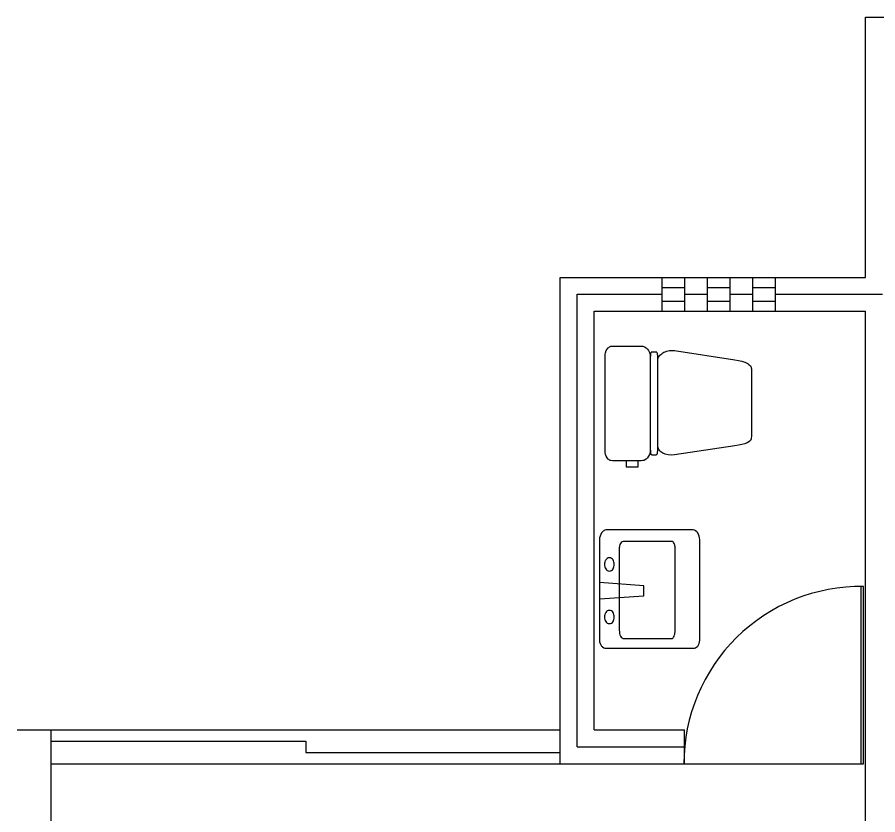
# Model space of a CAD drawing. Header units: millimetres. Extents: x 686.5 to 717.1, y 236.1 to 261.6.
# Drawn here: x 698.696 to 699.646, y 242.517 to 243.398 of the extents above; entities that cross this region are included whole.
import ezdxf

# ---------------------------------------------------------------- set-up
doc = ezdxf.new("R2010")
doc.units = ezdxf.units.MM
doc.linetypes.add('ACAD_ISO04W100', pattern=[30.5, 24, -3, 0.5, -3])
for name, color, linetype in [('EJE', 4, 'ACAD_ISO04W100'), ('MUE', 2, 'Continuous'), ('MURO1', 3, 'Continuous'), ('PUERTAS', 191, 'Continuous'), ('VENTANAS', 111, 'Continuous')]:
    doc.layers.add(name, color=color, linetype=linetype)

# ---------------------------------------------------------------- blocks, each defined once
blk = doc.blocks.new('WC1')
at = {"color": 2}
for p, q in [((-0.2374, 0.303), (-0.2353, 0.306)), ((-0.2374, 0.303), (-0.2353, 0.306)), ((-0.2353, 0.306), (-0.2297, 0.3107)), ((-0.2353, 0.306), (-0.2297, 0.3107)), ((-0.2297, 0.3107), (-0.2228, 0.3146)), ((-0.2297, 0.3107), (-0.2228, 0.3146)), ((-0.2228, 0.3146), (-0.2151, 0.3172)), ((-0.2228, 0.3146), (-0.2151, 0.3172)), ((-0.2151, 0.3172), (-0.2061, 0.3193)), ((-0.2151, 0.3172), (-0.2061, 0.3193)), ((-0.2061, 0.3193), (-0.1962, 0.3197)), ((-0.2061, 0.3193), (-0.1962, 0.3197)), ((-0.1962, 0.3197), (0.2174, 0.3197)), ((-0.1962, 0.3197), (-0.1962, 0.3197)), ((-0.1962, 0.3197), (0.2174, 0.3197)), ((0.2174, 0.3197), (0.2269, 0.3193)), ((0.2174, 0.3197), (0.2269, 0.3193)), ((0.2269, 0.3193), (0.2359, 0.3172)), ((0.2269, 0.3193), (0.2359, 0.3172)), ((0.2359, 0.3172), (0.238, 0.3167)), ((0.2359, 0.3172), (0.238, 0.3167)), ((0.238, 0.3167), (0.2402, 0.3159)), ((0.238, 0.3167), (0.2402, 0.3159)), ((0.2402, 0.3159), (0.244, 0.3146)), ((0.2402, 0.3159), (0.244, 0.3146)), ((0.244, 0.3146), (0.2509, 0.3107)), ((0.244, 0.3146), (0.2509, 0.3107)), ((0.2509, 0.3107), (0.2565, 0.306)), ((0.2509, 0.3107), (0.2565, 0.306)), ((0.2565, 0.306), (0.2586, 0.303)), ((0.2565, 0.306), (0.2586, 0.303)), ((-0.243, 0.2867), (-0.2421, 0.294)), ((-0.243, 0.2867), (-0.2421, 0.294)), ((-0.243, 0.1597), (-0.243, 0.2867)), ((-0.243, 0.1597), (-0.243, 0.2867)), ((-0.2421, 0.294), (-0.2409, 0.297)), ((-0.2421, 0.294), (-0.2409, 0.297)), ((-0.2409, 0.297), (-0.2396, 0.3)), ((-0.2409, 0.297), (-0.2396, 0.3)), ((-0.2396, 0.3), (-0.2387, 0.3017)), ((-0.2396, 0.3), (-0.2387, 0.3017)), ((-0.2387, 0.3017), (-0.2374, 0.303)), ((-0.2387, 0.3017), (-0.2374, 0.303)), ((0.2586, 0.303), (0.2608, 0.3)), ((0.2586, 0.303), (0.2608, 0.3)), ((0.2608, 0.3), (0.2634, 0.294)), ((0.2608, 0.3), (0.2634, 0.294)), ((0.2634, 0.294), (0.2642, 0.2867)), ((0.2634, 0.294), (0.2642, 0.2867)), ((0.2642, 0.2867), (0.2642, 0.1597)), ((0.2642, 0.2867), (0.2642, 0.1597)), ((0.2642, 0.2867), (0.2642, 0.2867)), ((-0.2696, 0.2266), (-0.2696, 0.173)), ((-0.243, 0.2266), (-0.2696, 0.2266)), ((-0.2696, 0.2266), (-0.2696, 0.173)), ((-0.243, 0.2266), (-0.2696, 0.2266)), ((-0.243, 0.173), (-0.243, 0.2266)), ((-0.243, 0.173), (-0.243, 0.2266)), ((-0.2696, 0.173), (-0.2696, 0.173)), ((-0.2696, 0.173), (-0.243, 0.173)), ((-0.2696, 0.173), (-0.243, 0.173)), ((-0.243, 0.1597), (-0.243, 0.1597)), ((-0.2421, 0.1524), (-0.243, 0.1597)), ((-0.2421, 0.1524), (-0.243, 0.1597)), ((-0.2409, 0.1485), (-0.2421, 0.1524)), ((-0.2409, 0.1485), (-0.2421, 0.1524)), ((0.2634, 0.1524), (0.2608, 0.1451)), ((0.2634, 0.1524), (0.2608, 0.1451)), ((0.2642, 0.1597), (0.2634, 0.1524)), ((0.2642, 0.1597), (0.2634, 0.1524)), ((-0.2396, 0.1451), (-0.2409, 0.1485)), ((-0.2396, 0.1451), (-0.2409, 0.1485)), ((-0.2353, 0.1382), (-0.2396, 0.1451)), ((-0.2353, 0.1382), (-0.2396, 0.1451)), ((-0.2297, 0.1322), (-0.2353, 0.1382)), ((-0.2297, 0.1322), (-0.2353, 0.1382)), ((-0.2228, 0.1271), (-0.2297, 0.1322)), ((-0.2228, 0.1271), (-0.2297, 0.1322)), ((-0.2151, 0.1232), (-0.2228, 0.1271)), ((-0.2151, 0.1232), (-0.2228, 0.1271)), ((-0.2155, 0.1151), (-0.2164, 0.1129)), ((-0.2155, 0.1151), (-0.2164, 0.1129)), ((-0.2143, 0.1159), (-0.2155, 0.1151)), ((-0.2143, 0.1159), (-0.2155, 0.1151)), ((-0.2061, 0.1206), (-0.2151, 0.1232)), ((-0.2061, 0.1206), (-0.2151, 0.1232)), ((-0.213, 0.1168), (-0.2143, 0.1159)), ((-0.213, 0.1168), (-0.2143, 0.1159)), ((-0.2091, 0.1181), (-0.213, 0.1168)), ((-0.2091, 0.1181), (-0.213, 0.1168)), ((-0.204, 0.1189), (-0.2091, 0.1181)), ((-0.204, 0.1189), (-0.2091, 0.1181)), ((-0.1962, 0.1198), (-0.2061, 0.1206)), ((-0.1962, 0.1198), (-0.2061, 0.1206)), ((-0.1979, 0.1193), (-0.204, 0.1189)), ((-0.1979, 0.1193), (-0.204, 0.1189)), ((-0.1911, 0.1198), (-0.1979, 0.1193)), ((-0.1911, 0.1198), (-0.1979, 0.1193)), ((0.2174, 0.1198), (-0.1962, 0.1198)), ((0.2174, 0.1198), (-0.1962, 0.1198)), ((-0.1838, 0.1198), (-0.1911, 0.1198)), ((-0.1838, 0.1198), (-0.1911, 0.1198)), ((-0.1765, 0.1198), (-0.1838, 0.1198)), ((-0.1765, 0.1198), (-0.1838, 0.1198)), ((0.1973, 0.1198), (-0.1765, 0.1198)), ((0.1973, 0.1198), (-0.1765, 0.1198)), ((0.2067, 0.1198), (0.1973, 0.1198)), ((0.1973, 0.1198), (0.1973, 0.1198)), ((0.2067, 0.1198), (0.1973, 0.1198)), ((0.2149, 0.1198), (0.2067, 0.1198)), ((0.2149, 0.1198), (0.2067, 0.1198)), ((0.2217, 0.1193), (0.2149, 0.1198)), ((0.2217, 0.1193), (0.2149, 0.1198)), ((0.2269, 0.1206), (0.2174, 0.1198)), ((0.2269, 0.1206), (0.2174, 0.1198)), ((0.2174, 0.1198), (0.2174, 0.1198)), ((0.2273, 0.1189), (0.2217, 0.1193)), ((0.2273, 0.1189), (0.2217, 0.1193)), ((0.2316, 0.1219), (0.2269, 0.1206)), ((0.2316, 0.1219), (0.2269, 0.1206)), ((0.2316, 0.1181), (0.2273, 0.1189)), ((0.2316, 0.1181), (0.2273, 0.1189)), ((0.2359, 0.1232), (0.2316, 0.1219)), ((0.2359, 0.1232), (0.2316, 0.1219)), ((0.2346, 0.1168), (0.2316, 0.1181)), ((0.2346, 0.1168), (0.2316, 0.1181)), ((0.2359, 0.1159), (0.2346, 0.1168)), ((0.2359, 0.1159), (0.2346, 0.1168)), ((0.244, 0.1271), (0.2359, 0.1232)), ((0.244, 0.1271), (0.2359, 0.1232)), ((0.2368, 0.1151), (0.2359, 0.1159)), ((0.2368, 0.1151), (0.2359, 0.1159)), ((0.2372, 0.1129), (0.2368, 0.1151)), ((0.2372, 0.1129), (0.2368, 0.1151)), ((0.2509, 0.1322), (0.244, 0.1271)), ((0.2509, 0.1322), (0.244, 0.1271)), ((0.2565, 0.1382), (0.2509, 0.1322)), ((0.2565, 0.1382), (0.2509, 0.1322)), ((0.2608, 0.1451), (0.2565, 0.1382)), ((0.2608, 0.1451), (0.2565, 0.1382)), ((-0.2164, 0.1129), (-0.2164, 0.0932)), ((-0.2164, 0.1129), (-0.2164, 0.0932)), ((-0.2164, 0.1129), (-0.2164, 0.1129)), ((-0.2164, 0.0932), (-0.2155, 0.091)), ((-0.2164, 0.0932), (-0.2155, 0.091)), ((-0.2155, 0.091), (-0.2143, 0.0902)), ((-0.2155, 0.091), (-0.2143, 0.0902)), ((-0.2143, 0.0902), (-0.213, 0.0893)), ((-0.2143, 0.0902), (-0.213, 0.0893)), ((-0.213, 0.0893), (-0.2091, 0.088)), ((-0.213, 0.0893), (-0.2091, 0.088)), ((-0.2091, 0.088), (-0.204, 0.0872)), ((-0.2091, 0.088), (-0.204, 0.0872)), ((-0.204, 0.0872), (-0.1979, 0.0867)), ((-0.204, 0.0872), (-0.1979, 0.0867)), ((-0.2027, 0.0734), (-0.1988, 0.0773)), ((-0.2027, 0.0734), (-0.1988, 0.0773)), ((-0.1988, 0.0773), (-0.1949, 0.0803)), ((-0.1988, 0.0773), (-0.1949, 0.0803)), ((-0.1979, 0.0867), (-0.1911, 0.0863)), ((-0.1979, 0.0867), (-0.1911, 0.0863)), ((-0.1949, 0.0803), (-0.1928, 0.0816)), ((-0.1949, 0.0803), (-0.1928, 0.0816)), ((-0.1928, 0.0816), (-0.1907, 0.0829)), ((-0.1928, 0.0816), (-0.1907, 0.0829)), ((-0.1911, 0.0863), (-0.1838, 0.0863)), ((-0.1911, 0.0863), (-0.1838, 0.0863)), ((-0.1907, 0.0829), (-0.1859, 0.0846)), ((-0.1907, 0.0829), (-0.1859, 0.0846)), ((-0.1859, 0.0846), (-0.1838, 0.0854)), ((-0.1859, 0.0846), (-0.1838, 0.0854)), ((-0.1838, 0.0863), (-0.1765, 0.0863)), ((-0.1838, 0.0863), (-0.1765, 0.0863)), ((-0.1838, 0.0854), (-0.1812, 0.0859)), ((-0.1838, 0.0854), (-0.1812, 0.0859)), ((-0.1812, 0.0859), (-0.1765, 0.0863)), ((-0.1812, 0.0859), (-0.1765, 0.0863)), ((-0.1765, 0.0863), (0.2041, 0.0863)), ((-0.1765, 0.0863), (0.1973, 0.0863)), ((-0.1765, 0.0863), (-0.1765, 0.0863)), ((-0.1765, 0.0863), (0.2041, 0.0863)), ((-0.1765, 0.0863), (-0.1765, 0.0863)), ((-0.1765, 0.0863), (0.1973, 0.0863)), ((0.1973, 0.0863), (0.2067, 0.0863)), ((0.1973, 0.0863), (0.2067, 0.0863)), ((0.2041, 0.0863), (0.208, 0.0859)), ((0.2041, 0.0863), (0.208, 0.0859)), ((0.2067, 0.0863), (0.2149, 0.0863)), ((0.2067, 0.0863), (0.2149, 0.0863)), ((0.208, 0.0859), (0.2119, 0.0846)), ((0.208, 0.0859), (0.2119, 0.0846)), ((0.2119, 0.0846), (0.2157, 0.0829)), ((0.2119, 0.0846), (0.2157, 0.0829)), ((0.2149, 0.0863), (0.2217, 0.0867)), ((0.2149, 0.0863), (0.2217, 0.0867)), ((0.2157, 0.0829), (0.2196, 0.0803)), ((0.2157, 0.0829), (0.2196, 0.0803)), ((0.2196, 0.0803), (0.2235, 0.0773)), ((0.2196, 0.0803), (0.2235, 0.0773)), ((0.2217, 0.0867), (0.2273, 0.0872)), ((0.2217, 0.0867), (0.2273, 0.0872)), ((0.2235, 0.0773), (0.2273, 0.0734)), ((0.2235, 0.0773), (0.2273, 0.0734)), ((0.2273, 0.0872), (0.2316, 0.088)), ((0.2273, 0.0872), (0.2316, 0.088)), ((0.2316, 0.088), (0.2346, 0.0893)), ((0.2316, 0.088), (0.2346, 0.0893)), ((0.2346, 0.0893), (0.2359, 0.0902)), ((0.2346, 0.0893), (0.2359, 0.0902)), ((0.2359, 0.0902), (0.2368, 0.091)), ((0.2359, 0.0902), (0.2368, 0.091)), ((0.2368, 0.091), (0.2372, 0.0932)), ((0.2368, 0.091), (0.2372, 0.0932)), ((0.2372, 0.0932), (0.2372, 0.1129)), ((0.2372, 0.0932), (0.2372, 0.1129)), ((0.2372, 0.0932), (0.2372, 0.0932)), ((-0.2177, 0.0275), (-0.2168, 0.0412)), ((-0.2177, 0.0275), (-0.2168, 0.0412)), ((-0.2168, 0.0412), (-0.2138, 0.0537)), ((-0.2168, 0.0412), (-0.2138, 0.0537)), ((-0.2138, 0.0537), (-0.2091, 0.0644)), ((-0.2138, 0.0537), (-0.2091, 0.0644)), ((-0.2091, 0.0644), (-0.2027, 0.0734)), ((-0.2091, 0.0644), (-0.2027, 0.0734)), ((0.2273, 0.0734), (0.2307, 0.0691)), ((0.2273, 0.0734), (0.2307, 0.0691)), ((0.2307, 0.0691), (0.2337, 0.0644)), ((0.2307, 0.0691), (0.2337, 0.0644)), ((0.2337, 0.0644), (0.2368, 0.0593)), ((0.2337, 0.0644), (0.2368, 0.0593)), ((0.2368, 0.0593), (0.2393, 0.0537)), ((0.2368, 0.0593), (0.2393, 0.0537)), ((0.2393, 0.0537), (0.2415, 0.0477)), ((0.2393, 0.0537), (0.2415, 0.0477)), ((0.2415, 0.0477), (0.2432, 0.0412)), ((0.2415, 0.0477), (0.2432, 0.0412)), ((0.2432, 0.0412), (0.2445, 0.0344)), ((0.2432, 0.0412), (0.2445, 0.0344)), ((-0.2164, 0.0129), (-0.2177, 0.0275)), ((-0.2164, 0.0129), (-0.2177, 0.0275)), ((-0.1765, -0.254), (-0.2164, 0.0129)), ((-0.1765, -0.254), (-0.2164, 0.0129)), ((0.244, 0.0129), (0.2041, -0.254)), ((0.244, 0.0129), (0.2041, -0.254)), ((0.2449, 0.0202), (0.244, 0.0129)), ((0.2449, 0.0202), (0.244, 0.0129)), ((0.244, 0.0129), (0.244, 0.0129)), ((0.2445, 0.0344), (0.2449, 0.0275)), ((0.2445, 0.0344), (0.2449, 0.0275)), ((0.2449, 0.0275), (0.2449, 0.0202)), ((0.2449, 0.0275), (0.2449, 0.0202)), ((-0.1739, -0.2707), (-0.1765, -0.254)), ((-0.1765, -0.254), (-0.1765, -0.254)), ((-0.1739, -0.2707), (-0.1765, -0.254)), ((0.2041, -0.254), (0.2011, -0.2707)), ((0.2041, -0.254), (0.2011, -0.2707)), ((-0.1709, -0.2853), (-0.1739, -0.2707)), ((-0.1709, -0.2853), (-0.1739, -0.2707)), ((-0.1679, -0.2978), (-0.1709, -0.2853)), ((-0.1679, -0.2978), (-0.1709, -0.2853)), ((-0.164, -0.3081), (-0.1679, -0.2978)), ((-0.164, -0.3081), (-0.1679, -0.2978)), ((0.1938, -0.2978), (0.1891, -0.3081)), ((0.1938, -0.2978), (0.1891, -0.3081)), ((0.1977, -0.2853), (0.1938, -0.2978)), ((0.1977, -0.2853), (0.1938, -0.2978)), ((0.2011, -0.2707), (0.1977, -0.2853)), ((0.2011, -0.2707), (0.1977, -0.2853)), ((-0.1589, -0.3166), (-0.164, -0.3081)), ((-0.1589, -0.3166), (-0.164, -0.3081)), ((-0.1529, -0.3227), (-0.1589, -0.3166)), ((-0.1529, -0.3227), (-0.1589, -0.3166)), ((-0.1495, -0.3248), (-0.1529, -0.3227)), ((-0.1495, -0.3248), (-0.1529, -0.3227)), ((-0.1452, -0.3261), (-0.1495, -0.3248)), ((-0.1452, -0.3261), (-0.1495, -0.3248)), ((-0.1409, -0.3269), (-0.1452, -0.3261)), ((-0.1409, -0.3269), (-0.1452, -0.3261)), ((-0.1362, -0.3274), (-0.1409, -0.3269)), ((-0.1362, -0.3274), (-0.1409, -0.3269)), ((0.1638, -0.3274), (-0.1362, -0.3274)), ((0.1638, -0.3274), (-0.1362, -0.3274)), ((0.1677, -0.3269), (0.1638, -0.3274)), ((0.1677, -0.3269), (0.1638, -0.3274)), ((0.1638, -0.3274), (0.1638, -0.3274)), ((0.1711, -0.3261), (0.1677, -0.3269)), ((0.1711, -0.3261), (0.1677, -0.3269)), ((0.1775, -0.3227), (0.1711, -0.3261)), ((0.1775, -0.3227), (0.1711, -0.3261)), ((0.1835, -0.3166), (0.1775, -0.3227)), ((0.1835, -0.3166), (0.1775, -0.3227)), ((0.1865, -0.3128), (0.1835, -0.3166)), ((0.1865, -0.3128), (0.1835, -0.3166)), ((0.1891, -0.3081), (0.1865, -0.3128)), ((0.1891, -0.3081), (0.1865, -0.3128))]:
    blk.add_line(p, q, dxfattribs=at)
blk = doc.blocks.new('LAVABO1')
at = {"color": 2}
for p, q in [((-0.2535, 0.2299), (-0.2594, 0.2269)), ((-0.2535, 0.2299), (-0.2594, 0.2269)), ((-0.2461, 0.2319), (-0.2535, 0.2299)), ((-0.2461, 0.2319), (-0.2535, 0.2299)), ((-0.2382, 0.2324), (-0.2461, 0.2319)), ((-0.2382, 0.2324), (-0.2461, 0.2319)), ((0.2051, 0.2324), (-0.2382, 0.2324)), ((0.2051, 0.2324), (-0.2382, 0.2324)), ((-0.0565, 0.2324), (-0.0565, 0.2324)), ((0.016, 0.2324), (-0.0565, 0.2324)), ((-0.0565, 0.2324), (-0.0422, 0.0359)), ((0.016, 0.2324), (-0.0565, 0.2324)), ((-0.0565, 0.2324), (-0.0422, 0.0359)), ((0.0012, 0.0359), (0.016, 0.2324)), ((0.0012, 0.0359), (0.016, 0.2324)), ((0.2051, 0.2324), (0.2051, 0.2324)), ((0.213, 0.2319), (0.2051, 0.2324)), ((0.213, 0.2319), (0.2051, 0.2324)), ((0.2209, 0.2299), (0.213, 0.2319)), ((0.2209, 0.2299), (0.213, 0.2319)), ((0.2283, 0.2269), (0.2209, 0.2299)), ((0.2283, 0.2269), (0.2209, 0.2299)), ((-0.2743, 0.2087), (-0.2748, 0.2032)), ((-0.2743, 0.2087), (-0.2748, 0.2032)), ((-0.2748, 0.2032), (-0.2748, -0.1818)), ((-0.2748, 0.2032), (-0.2748, 0.2032)), ((-0.2748, 0.2032), (-0.2748, -0.1818)), ((-0.2723, 0.2136), (-0.2743, 0.2087)), ((-0.2723, 0.2136), (-0.2743, 0.2087)), ((-0.2688, 0.2185), (-0.2723, 0.2136)), ((-0.2688, 0.2185), (-0.2723, 0.2136)), ((-0.2683, 0.22), (-0.2688, 0.2185)), ((-0.2683, 0.22), (-0.2688, 0.2185)), ((-0.2669, 0.221), (-0.2683, 0.22)), ((-0.2669, 0.221), (-0.2683, 0.22)), ((-0.2649, 0.223), (-0.2669, 0.221)), ((-0.2649, 0.223), (-0.2669, 0.221)), ((-0.2594, 0.2269), (-0.2649, 0.223)), ((-0.2594, 0.2269), (-0.2649, 0.223)), ((-0.1652, 0.1939), (-0.1657, 0.1884)), ((-0.1652, 0.1939), (-0.1657, 0.1884)), ((-0.1632, 0.1983), (-0.1652, 0.1939)), ((-0.1632, 0.1983), (-0.1652, 0.1939)), ((-0.1602, 0.2017), (-0.1632, 0.1983)), ((-0.1602, 0.2017), (-0.1632, 0.1983)), ((-0.1568, 0.2047), (-0.1602, 0.2017)), ((-0.1568, 0.2047), (-0.1602, 0.2017)), ((-0.1523, 0.2072), (-0.1568, 0.2047)), ((-0.1523, 0.2072), (-0.1568, 0.2047)), ((-0.1474, 0.2087), (-0.1523, 0.2072)), ((-0.1474, 0.2087), (-0.1523, 0.2072)), ((-0.142, 0.2096), (-0.1474, 0.2087)), ((-0.142, 0.2096), (-0.1474, 0.2087)), ((-0.1365, 0.2101), (-0.142, 0.2096)), ((-0.1365, 0.2101), (-0.142, 0.2096)), ((-0.1311, 0.2096), (-0.1365, 0.2101)), ((-0.1311, 0.2096), (-0.1365, 0.2101)), ((-0.1262, 0.2087), (-0.1311, 0.2096)), ((-0.1262, 0.2087), (-0.1311, 0.2096)), ((-0.1212, 0.2072), (-0.1262, 0.2087)), ((-0.1212, 0.2072), (-0.1262, 0.2087)), ((-0.1188, 0.2062), (-0.1212, 0.2072)), ((-0.1188, 0.2062), (-0.1212, 0.2072)), ((-0.1168, 0.2047), (-0.1188, 0.2062)), ((-0.1168, 0.2047), (-0.1188, 0.2062)), ((-0.1128, 0.2017), (-0.1168, 0.2047)), ((-0.1128, 0.2017), (-0.1168, 0.2047)), ((-0.1099, 0.1983), (-0.1128, 0.2017)), ((-0.1099, 0.1983), (-0.1128, 0.2017)), ((-0.1079, 0.1939), (-0.1099, 0.1983)), ((-0.1079, 0.1939), (-0.1099, 0.1983)), ((-0.1074, 0.1884), (-0.1079, 0.1939)), ((-0.1074, 0.1884), (-0.1079, 0.1939)), ((0.0674, 0.1939), (0.0669, 0.1884)), ((0.0674, 0.1939), (0.0669, 0.1884)), ((0.0693, 0.1983), (0.0674, 0.1939)), ((0.0693, 0.1983), (0.0674, 0.1939)), ((0.0723, 0.2017), (0.0693, 0.1983)), ((0.0723, 0.2017), (0.0693, 0.1983)), ((0.0758, 0.2047), (0.0723, 0.2017)), ((0.0758, 0.2047), (0.0723, 0.2017)), ((0.0802, 0.2072), (0.0758, 0.2047)), ((0.0802, 0.2072), (0.0758, 0.2047)), ((0.0851, 0.2087), (0.0802, 0.2072)), ((0.0851, 0.2087), (0.0802, 0.2072)), ((0.0906, 0.2096), (0.0851, 0.2087)), ((0.0906, 0.2096), (0.0851, 0.2087)), ((0.096, 0.2101), (0.0906, 0.2096)), ((0.096, 0.2101), (0.0906, 0.2096)), ((0.1014, 0.2096), (0.096, 0.2101)), ((0.1014, 0.2096), (0.096, 0.2101)), ((0.1064, 0.2087), (0.1014, 0.2096)), ((0.1064, 0.2087), (0.1014, 0.2096)), ((0.1113, 0.2072), (0.1064, 0.2087)), ((0.1113, 0.2072), (0.1064, 0.2087)), ((0.1138, 0.2062), (0.1113, 0.2072)), ((0.1138, 0.2062), (0.1113, 0.2072)), ((0.1157, 0.2047), (0.1138, 0.2062)), ((0.1157, 0.2047), (0.1138, 0.2062)), ((0.1197, 0.2017), (0.1157, 0.2047)), ((0.1197, 0.2017), (0.1157, 0.2047)), ((0.1227, 0.1983), (0.1197, 0.2017)), ((0.1227, 0.1983), (0.1197, 0.2017)), ((0.1246, 0.1939), (0.1227, 0.1983)), ((0.1246, 0.1939), (0.1227, 0.1983)), ((0.1251, 0.1884), (0.1246, 0.1939)), ((0.1251, 0.1884), (0.1246, 0.1939)), ((0.2352, 0.223), (0.2283, 0.2269)), ((0.2352, 0.223), (0.2283, 0.2269)), ((0.2367, 0.222), (0.2352, 0.223)), ((0.2367, 0.222), (0.2352, 0.223)), ((0.2377, 0.221), (0.2367, 0.222)), ((0.2377, 0.221), (0.2367, 0.222)), ((0.2406, 0.2185), (0.2377, 0.221)), ((0.2406, 0.2185), (0.2377, 0.221)), ((0.2426, 0.2166), (0.2406, 0.2185)), ((0.2426, 0.2166), (0.2406, 0.2185)), ((0.2446, 0.2136), (0.2426, 0.2166)), ((0.2446, 0.2136), (0.2426, 0.2166)), ((0.2456, 0.2126), (0.2446, 0.2136)), ((0.2456, 0.2126), (0.2446, 0.2136)), ((0.2466, 0.2111), (0.2456, 0.2126)), ((0.2466, 0.2111), (0.2456, 0.2126)), ((0.2476, 0.2087), (0.2466, 0.2111)), ((0.2476, 0.2087), (0.2466, 0.2111)), ((0.2485, 0.2032), (0.2476, 0.2087)), ((0.2485, 0.2032), (0.2476, 0.2087)), ((0.2485, -0.1818), (0.2485, 0.2032)), ((0.2485, -0.1818), (0.2485, 0.2032)), ((-0.1657, 0.1884), (-0.1657, 0.1884)), ((-0.1657, 0.1884), (-0.1652, 0.1835)), ((-0.1657, 0.1884), (-0.1652, 0.1835)), ((-0.1652, 0.1835), (-0.1632, 0.179)), ((-0.1652, 0.1835), (-0.1632, 0.179)), ((-0.1632, 0.179), (-0.1602, 0.1751)), ((-0.1632, 0.179), (-0.1602, 0.1751)), ((-0.1602, 0.1751), (-0.1568, 0.1721)), ((-0.1602, 0.1751), (-0.1568, 0.1721)), ((-0.1568, 0.1721), (-0.1523, 0.1697)), ((-0.1568, 0.1721), (-0.1523, 0.1697)), ((-0.1523, 0.1697), (-0.1474, 0.1682)), ((-0.1523, 0.1697), (-0.1474, 0.1682)), ((-0.1474, 0.1682), (-0.142, 0.1672)), ((-0.1474, 0.1682), (-0.142, 0.1672)), ((-0.142, 0.1672), (-0.1365, 0.1667)), ((-0.142, 0.1672), (-0.1365, 0.1667)), ((-0.1365, 0.1667), (-0.1311, 0.1672)), ((-0.1365, 0.1667), (-0.1311, 0.1672)), ((-0.1311, 0.1672), (-0.1262, 0.1682)), ((-0.1311, 0.1672), (-0.1262, 0.1682)), ((-0.1262, 0.1682), (-0.1212, 0.1697)), ((-0.1262, 0.1682), (-0.1212, 0.1697)), ((-0.1212, 0.1697), (-0.1168, 0.1721)), ((-0.1212, 0.1697), (-0.1168, 0.1721)), ((-0.1168, 0.1721), (-0.1128, 0.1751)), ((-0.1168, 0.1721), (-0.1128, 0.1751)), ((-0.1128, 0.1751), (-0.1099, 0.179)), ((-0.1128, 0.1751), (-0.1099, 0.179)), ((-0.1099, 0.179), (-0.1079, 0.1835)), ((-0.1099, 0.179), (-0.1079, 0.1835)), ((-0.1079, 0.1835), (-0.1074, 0.1884)), ((-0.1079, 0.1835), (-0.1074, 0.1884)), ((0.0669, 0.1884), (0.0669, 0.1884)), ((0.0669, 0.1884), (0.0674, 0.1835)), ((0.0669, 0.1884), (0.0674, 0.1835)), ((0.0674, 0.1835), (0.0693, 0.179)), ((0.0674, 0.1835), (0.0693, 0.179)), ((0.0693, 0.179), (0.0723, 0.1751)), ((0.0693, 0.179), (0.0723, 0.1751)), ((0.0723, 0.1751), (0.0758, 0.1721)), ((0.0723, 0.1751), (0.0758, 0.1721)), ((0.0758, 0.1721), (0.0802, 0.1697)), ((0.0758, 0.1721), (0.0802, 0.1697)), ((0.0802, 0.1697), (0.0851, 0.1682)), ((0.0802, 0.1697), (0.0851, 0.1682)), ((0.0851, 0.1682), (0.0906, 0.1672)), ((0.0851, 0.1682), (0.0906, 0.1672)), ((0.0906, 0.1672), (0.096, 0.1667)), ((0.0906, 0.1672), (0.096, 0.1667)), ((0.096, 0.1667), (0.1014, 0.1672)), ((0.096, 0.1667), (0.1014, 0.1672)), ((0.1014, 0.1672), (0.1064, 0.1682)), ((0.1014, 0.1672), (0.1064, 0.1682)), ((0.1064, 0.1682), (0.1113, 0.1697)), ((0.1064, 0.1682), (0.1113, 0.1697)), ((0.1113, 0.1697), (0.1157, 0.1721)), ((0.1113, 0.1697), (0.1157, 0.1721)), ((0.1157, 0.1721), (0.1197, 0.1751)), ((0.1157, 0.1721), (0.1197, 0.1751)), ((0.1197, 0.1751), (0.1227, 0.179)), ((0.1197, 0.1751), (0.1227, 0.179)), ((0.1227, 0.179), (0.1246, 0.1835)), ((0.1227, 0.179), (0.1246, 0.1835)), ((0.1246, 0.1835), (0.1251, 0.1884)), ((0.1246, 0.1835), (0.1251, 0.1884)), ((-0.2308, 0.1282), (-0.2313, 0.1233)), ((-0.2308, 0.1282), (-0.2313, 0.1233)), ((-0.2313, 0.1233), (-0.2313, -0.0875)), ((-0.2313, 0.1233), (-0.2313, 0.1233)), ((-0.2313, 0.1233), (-0.2313, -0.0875)), ((-0.2288, 0.1326), (-0.2308, 0.1282)), ((-0.2288, 0.1326), (-0.2308, 0.1282)), ((-0.2254, 0.1366), (-0.2288, 0.1326)), ((-0.2254, 0.1366), (-0.2288, 0.1326)), ((-0.2209, 0.1395), (-0.2254, 0.1366)), ((-0.2209, 0.1395), (-0.2254, 0.1366)), ((-0.216, 0.142), (-0.2209, 0.1395)), ((-0.216, 0.142), (-0.2209, 0.1395)), ((-0.2096, 0.1435), (-0.216, 0.142)), ((-0.2096, 0.1435), (-0.216, 0.142)), ((-0.2027, 0.1445), (-0.2096, 0.1435)), ((-0.2027, 0.1445), (-0.2096, 0.1435)), ((-0.1948, 0.145), (-0.2027, 0.1445)), ((-0.1948, 0.145), (-0.2027, 0.1445)), ((0.1686, 0.145), (-0.1948, 0.145)), ((0.1686, 0.145), (-0.1948, 0.145)), ((0.1686, 0.145), (0.1686, 0.145)), ((0.174, 0.1445), (0.1686, 0.145)), ((0.174, 0.1445), (0.1686, 0.145)), ((0.1789, 0.1435), (0.174, 0.1445)), ((0.1789, 0.1435), (0.174, 0.1445)), ((0.1839, 0.142), (0.1789, 0.1435)), ((0.1839, 0.142), (0.1789, 0.1435)), ((0.1883, 0.1395), (0.1839, 0.142)), ((0.1883, 0.1395), (0.1839, 0.142)), ((0.1923, 0.1366), (0.1883, 0.1395)), ((0.1923, 0.1366), (0.1883, 0.1395)), ((0.1952, 0.1326), (0.1923, 0.1366)), ((0.1952, 0.1326), (0.1923, 0.1366)), ((0.1972, 0.1282), (0.1952, 0.1326)), ((0.1972, 0.1282), (0.1952, 0.1326)), ((0.1977, 0.1233), (0.1972, 0.1282)), ((0.1977, 0.1233), (0.1972, 0.1282)), ((0.1977, -0.0875), (0.1977, 0.1233)), ((0.1977, -0.0875), (0.1977, 0.1233)), ((-0.0422, 0.0359), (0.0012, 0.0359)), ((-0.0422, 0.0359), (0.0012, 0.0359)), ((-0.2313, -0.0875), (-0.2308, -0.0905)), ((-0.2313, -0.0875), (-0.2308, -0.0905)), ((-0.2308, -0.0905), (-0.2288, -0.093)), ((-0.2308, -0.0905), (-0.2288, -0.093)), ((-0.2288, -0.093), (-0.2254, -0.0954)), ((-0.2288, -0.093), (-0.2254, -0.0954)), ((-0.2254, -0.0954), (-0.2209, -0.0979)), ((-0.2254, -0.0954), (-0.2209, -0.0979)), ((-0.2209, -0.0979), (-0.216, -0.0994)), ((-0.2209, -0.0979), (-0.216, -0.0994)), ((-0.216, -0.0994), (-0.213, -0.1004)), ((-0.216, -0.0994), (-0.213, -0.1004)), ((-0.213, -0.1004), (-0.2096, -0.1009)), ((-0.213, -0.1004), (-0.2096, -0.1009)), ((-0.2096, -0.1009), (-0.2027, -0.1019)), ((-0.2096, -0.1009), (-0.2027, -0.1019)), ((-0.2027, -0.1019), (-0.1948, -0.1024)), ((-0.2027, -0.1019), (-0.1948, -0.1024)), ((-0.1948, -0.1024), (0.1686, -0.1024)), ((-0.1948, -0.1024), (-0.1948, -0.1024)), ((-0.1948, -0.1024), (0.1686, -0.1024)), ((0.1686, -0.1024), (0.174, -0.1019)), ((0.1686, -0.1024), (0.174, -0.1019)), ((0.174, -0.1019), (0.1789, -0.1009)), ((0.174, -0.1019), (0.1789, -0.1009)), ((0.1789, -0.1009), (0.1819, -0.1004)), ((0.1789, -0.1009), (0.1819, -0.1004)), ((0.1819, -0.1004), (0.1839, -0.0994)), ((0.1819, -0.1004), (0.1839, -0.0994)), ((0.1839, -0.0994), (0.1883, -0.0979)), ((0.1839, -0.0994), (0.1883, -0.0979)), ((0.1883, -0.0979), (0.1923, -0.0954)), ((0.1883, -0.0979), (0.1923, -0.0954)), ((0.1923, -0.0954), (0.1952, -0.093)), ((0.1923, -0.0954), (0.1952, -0.093)), ((0.1952, -0.093), (0.1972, -0.0905)), ((0.1952, -0.093), (0.1972, -0.0905)), ((0.1972, -0.0905), (0.1977, -0.0875)), ((0.1972, -0.0905), (0.1977, -0.0875)), ((0.1977, -0.0875), (0.1977, -0.0875)), ((-0.2748, -0.1818), (-0.2743, -0.1873)), ((-0.2748, -0.1818), (-0.2743, -0.1873)), ((-0.2743, -0.1873), (-0.2723, -0.1927)), ((-0.2743, -0.1873), (-0.2723, -0.1927)), ((0.2466, -0.1902), (0.2476, -0.1873)), ((0.2466, -0.1902), (0.2476, -0.1873)), ((0.2476, -0.1873), (0.2485, -0.1818)), ((0.2476, -0.1873), (0.2485, -0.1818)), ((0.2485, -0.1818), (0.2485, -0.1818)), ((-0.2723, -0.1927), (-0.2688, -0.1976)), ((-0.2723, -0.1927), (-0.2688, -0.1976)), ((-0.2688, -0.1976), (-0.2649, -0.2021)), ((-0.2688, -0.1976), (-0.2649, -0.2021)), ((-0.2649, -0.2021), (-0.2624, -0.2041)), ((-0.2649, -0.2021), (-0.2624, -0.2041)), ((-0.2624, -0.2041), (-0.2594, -0.2055)), ((-0.2624, -0.2041), (-0.2594, -0.2055)), ((-0.2594, -0.2055), (-0.2535, -0.2085)), ((-0.2594, -0.2055), (-0.2535, -0.2085)), ((-0.2535, -0.2085), (-0.2461, -0.2105)), ((-0.2535, -0.2085), (-0.2461, -0.2105)), ((-0.2461, -0.2105), (-0.2382, -0.211)), ((-0.2461, -0.2105), (-0.2382, -0.211)), ((-0.2382, -0.211), (0.2051, -0.211)), ((-0.2382, -0.211), (-0.2382, -0.211)), ((-0.2382, -0.211), (0.2051, -0.211)), ((0.2051, -0.211), (0.213, -0.2105)), ((0.2051, -0.211), (0.213, -0.2105)), ((0.213, -0.2105), (0.2209, -0.2085)), ((0.213, -0.2105), (0.2209, -0.2085)), ((0.2209, -0.2085), (0.2283, -0.2055)), ((0.2209, -0.2085), (0.2283, -0.2055)), ((0.2283, -0.2055), (0.2352, -0.2021)), ((0.2283, -0.2055), (0.2352, -0.2021)), ((0.2352, -0.2021), (0.2406, -0.1976)), ((0.2352, -0.2021), (0.2406, -0.1976)), ((0.2406, -0.1976), (0.2446, -0.1927)), ((0.2406, -0.1976), (0.2446, -0.1927)), ((0.2446, -0.1927), (0.2466, -0.1902)), ((0.2446, -0.1927), (0.2466, -0.1902))]:
    blk.add_line(p, q, dxfattribs=at)

msp = doc.modelspace()

# ---------------------------------------------------------------- linework, layer by layer
at = {"layer": 'EJE'}
for p, q in [((699.31426, 243.09206), (699.40801, 243.09206)), ((699.31426, 242.59206), (699.31426, 243.09206)), ((699.43301, 243.09206), (699.45801, 243.09206)), ((699.48301, 243.09206), (699.50801, 243.09206)), ((699.53301, 243.09206), (699.65176, 243.09206)), ((699.31426, 242.59206), (699.43301, 242.59206))]:
    msp.add_line(p, q, dxfattribs=at)
at = {"layer": 'MURO1'}
for p, q in [((699.63301, 243.11081), (699.63301, 243.39831)), ((699.63301, 243.39831), (700.67051, 243.39831)), ((699.29551, 243.11081), (699.63301, 243.11081)), ((699.29551, 242.57331), (699.29551, 243.11081)), ((699.33301, 243.07331), (699.63301, 243.07331)), ((699.33301, 242.61081), (699.33301, 243.07331)), ((699.63301, 242.27331), (699.63301, 243.07331)), ((698.69551, 242.61081), (698.73301, 242.61081)), ((698.73301, 241.57956), (698.73301, 242.61081)), ((699.33301, 242.61081), (699.43301, 242.61081)), ((699.43301, 242.57331), (699.43301, 242.61081)), ((699.29551, 242.57331), (699.43301, 242.57331))]:
    msp.add_line(p, q, dxfattribs=at)
at = {"layer": 'PUERTAS'}
for p, q in [((699.62801, 242.57331), (699.62801, 242.76921)), ((699.63051, 242.57331), (699.63051, 242.76919)), ((699.43301, 242.57331), (699.63051, 242.57331))]:
    msp.add_line(p, q, dxfattribs=at)
msp.add_arc((699.62801, 242.57331), 0.1959, 89.26879, 180, dxfattribs=at)
at = {"layer": 'VENTANAS'}
for p, q in [((699.40801, 243.11081), (699.40801, 243.07331)), ((699.43301, 243.11081), (699.43301, 243.07331)), ((699.45801, 243.11081), (699.45801, 243.07331)), ((699.48301, 243.11081), (699.48301, 243.07331)), ((699.50801, 243.11081), (699.50801, 243.07331)), ((699.53301, 243.11081), (699.53301, 243.07331)), ((699.40801, 243.09956), (699.43301, 243.09956)), ((699.45801, 243.09956), (699.48301, 243.09956)), ((699.50801, 243.09956), (699.53301, 243.09956)), ((699.40801, 243.08456), (699.43301, 243.08456)), ((699.45801, 243.08456), (699.48301, 243.08456)), ((699.50801, 243.08456), (699.53301, 243.08456)), ((698.73301, 242.61081), (699.29551, 242.61081)), ((698.73301, 242.59831), (699.01426, 242.59831)), ((699.01426, 242.59831), (699.01426, 242.58581)), ((699.01426, 242.58581), (699.29551, 242.58581)), ((698.73301, 242.57331), (699.29551, 242.57331))]:
    msp.add_line(p, q, dxfattribs=at)

# ---------------------------------------------------------------- block references
at = {"layer": 'MUE', "xscale": 0.25, "yscale": 0.25, "zscale": 0.25, "rotation": 90}
for name, p in [('WC1', (699.42497, 242.96879)), ('LAVABO1', (699.39701, 242.76955))]:
    msp.add_blockref(name, p, dxfattribs=at)

doc.saveas('drawing.dxf')
